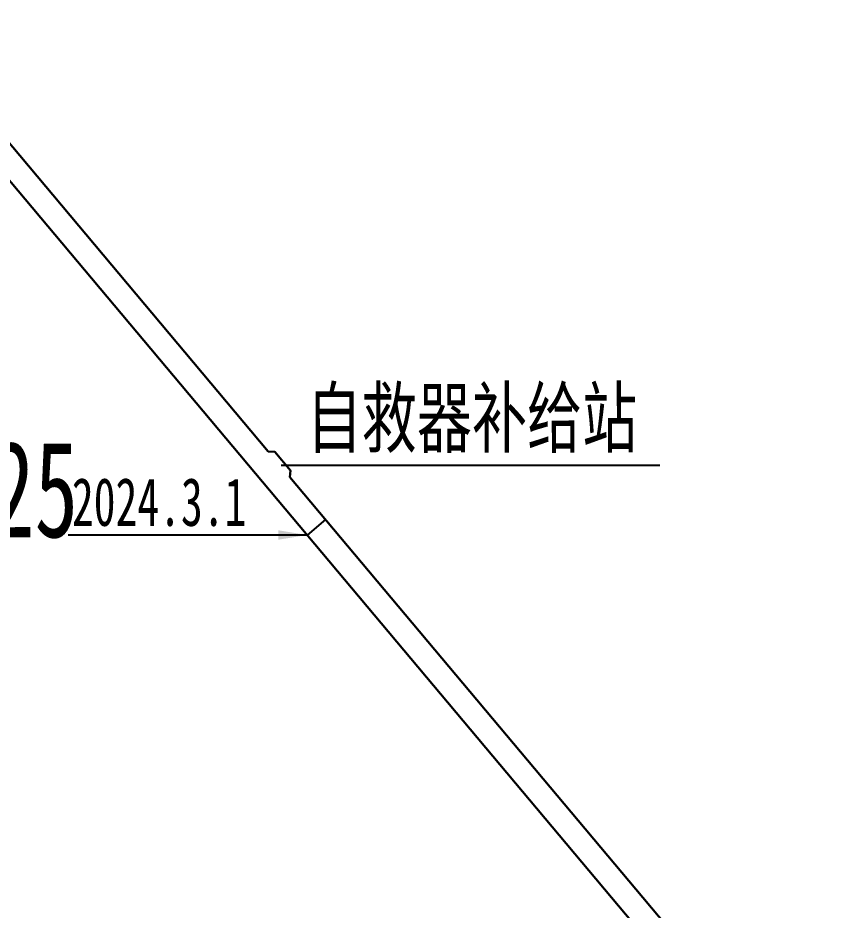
# Model space of a CAD drawing. Header units: millimetres. Extents: x 37412591 to 74834139, y 4258245 to 8527567.
# Drawn here: x 37414545.9 to 37414717.7, y 4260277 to 4260462.6 of the extents above; entities that cross this region are included whole.
import ezdxf

# ---------------------------------------------------------------- set-up
doc = ezdxf.new("R2010")
doc.units = ezdxf.units.MM
for name, color, linetype in [('6号煤底板等高线', 7, 'Continuous'), ('PUB_TEXT', 7, 'Continuous'), ('钻孔', 7, 'Continuous')]:
    doc.layers.add(name, color=color, linetype=linetype)
doc.styles.get("Standard").update_dxf_attribs({"font": 'simfang.ttf', "width": 0.6667})
doc.styles.add('标准', font='SimSun.ttf', dxfattribs={"width": 0.667})
doc.styles.add('样三', font='simfang.ttf', dxfattribs={"width": 0.7})
doc.dimstyles.new('ISO-25', dxfattribs={"dimtxt": 2.5, "dimasz": 2.5, "dimexe": 1.25, "dimexo": 0.625, "dimtad": 1, "dimtxsty": 'Standard', "dimcen": 2.5, "dimadec": 0, "dimazin": 0, "dimtfac": 1, "dimtmove": 0, "dimatfit": 3, "dimfxl": 1, "dimarcsym": 0})

msp = doc.modelspace()

# ---------------------------------------------------------------- linework, layer by layer
at = {"color": 0, "lineweight": 30, "ltscale": 5}
for p, q in [((37413954.36, 4261131.15), (37415014.9, 4259868.01)), ((37414492.9, 4260497.51), (37414597.95, 4260372.38)), ((37414602.45, 4260367.02), (37415028.78, 4259859.25))]:
    msp.add_line(p, q, dxfattribs=at)
at = {"color": 0, "linetype": 'ByBlock', "lineweight": -3, "ltscale": 0.005}
msp.add_line((37414609.85, 4260358.2), (37414606.02, 4260354.99), dxfattribs=at)
at = {"color": 0, "lineweight": 30, "ltscale": 5, "flags": 128}
msp.add_lwpolyline([(37414602.45, 4260367.02), (37414602.57, 4260368.43), (37414599.36, 4260372.26), (37414597.95, 4260372.38)], dxfattribs=at)
at = {"layer": '6号煤底板等高线'}
msp.add_line((37414600.66, 4260369.53, 7065.51), (37414679.4, 4260369.53, 7065.51), dxfattribs=at)

# ---------------------------------------------------------------- texts
at = {"layer": 'PUB_TEXT', "style": '样三', "width": 0.7}
msp.add_text('自救器补给站', height=12, rotation=0.0493, dxfattribs=at).set_placement((37414605.95, 4260373.36, -1.42))
at = {"layer": '钻孔', "insert": (37414522.13, 4260374.53, 4910.12), "char_height": 20, "width": 80.8922, "attachment_point": 1, "style": '标准'}
msp.add_mtext('1.25', dxfattribs=at)
at = {"layer": '钻孔', "color": 0, "insert": (37414557.13, 4260366.89, 6566.89), "char_height": 10, "width": 80.8922, "attachment_point": 1}
msp.add_mtext('2024.3.1', dxfattribs=at)

# ---------------------------------------------------------------- leaders
at = {"layer": '6号煤底板等高线'}
msp.add_leader([(37414606.03, 4260354.99), (37414556.37, 4260354.99)], dimstyle='ISO-25', override={"dimasz": 6, "dimgap": 0.625, "dimtad": 0, "dimzin": 0}, dxfattribs=at)

doc.saveas('drawing.dxf')
